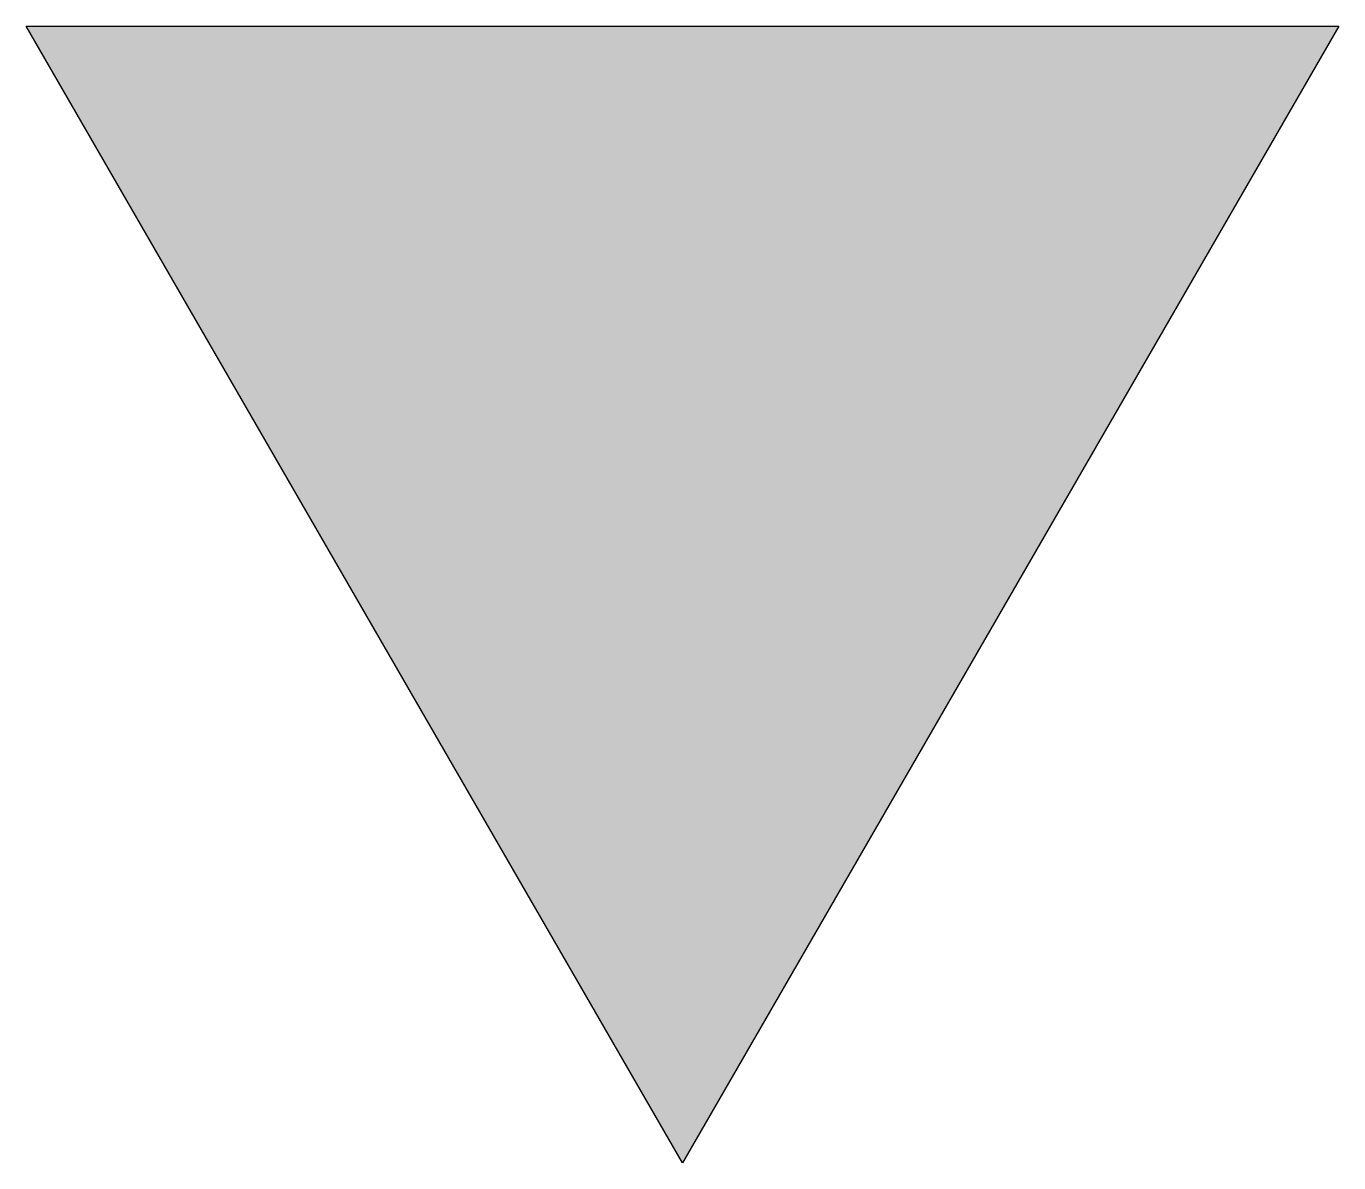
# Model space of a CAD drawing. Header units: millimetres. Extents: x -5.8 to 5.8, y -10 to 0.
import ezdxf

# ---------------------------------------------------------------- set-up
doc = ezdxf.new("R2010")
doc.units = ezdxf.units.MM

msp = doc.modelspace()

# ---------------------------------------------------------------- hatches: boundary and pattern name
msp.add_hatch(color=0).paths.add_polyline_path([(5.774, 0), (-5.774, 0), (0, -10)])

# ---------------------------------------------------------------- linework, layer by layer
at = {"color": 0}
for p, q in [((-5.774, 0), (5.774, 0)), ((0, -10), (-5.774, 0)), ((5.774, 0), (0, -10))]:
    msp.add_line(p, q, dxfattribs=at)

doc.saveas('drawing.dxf')
